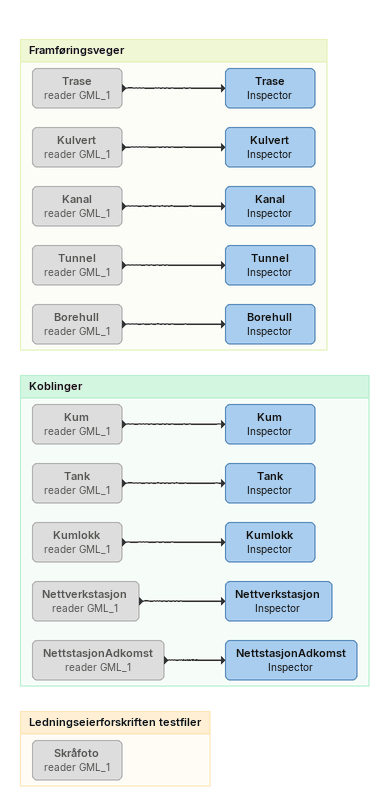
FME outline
Bookmark: Framføringsveger
Trase (reader GML_1) [off]
    -> Trase
Trase: Inspector
Kulvert (reader GML_1) [off]
    -> Kulvert
Kulvert: Inspector
Kanal (reader GML_1) [off]
    -> Kanal
Kanal: Inspector
Tunnel (reader GML_1) [off]
    -> Tunnel
Tunnel: Inspector
Borehull (reader GML_1) [off]
    -> Borehull
Borehull: Inspector

Bookmark: Koblinger
Kum (reader GML_1) [off]
    -> Kum
Kum: Inspector
Tank (reader GML_1) [off]
    -> Tank
Tank: Inspector
Kumlokk (reader GML_1) [off]
    -> Kumlokk
Kumlokk: Inspector
Nettverkstasjon (reader GML_1) [off]
    -> Nettverkstasjon
Nettverkstasjon: Inspector
NettstasjonAdkomst (reader GML_1) [off]
    -> NettstasjonAdkomst
NettstasjonAdkomst: Inspector

Bookmark: Ledningseierforskriften testfiler
Skråfoto (reader GML_1) [off]
